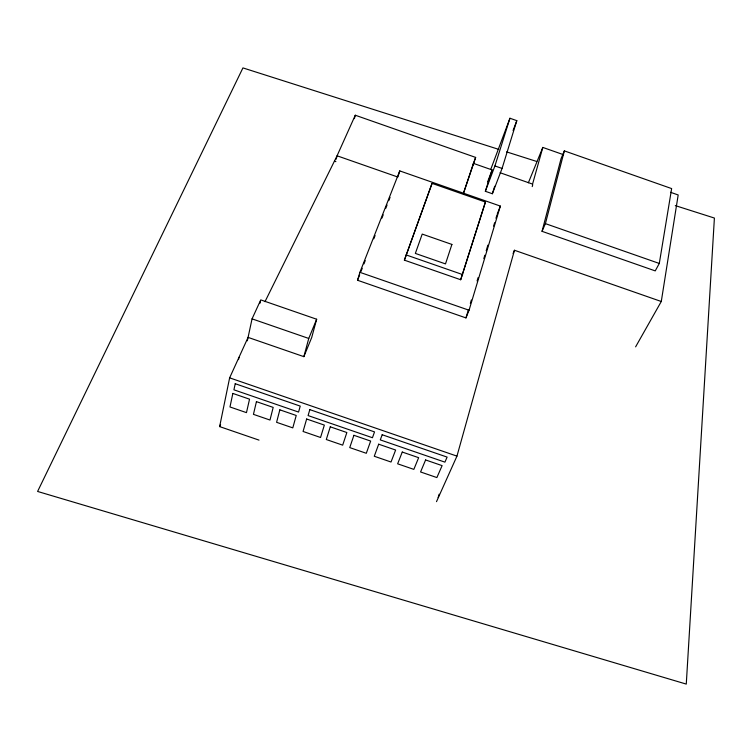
<?xml version="1.0" encoding="UTF-8"?>
<svg xmlns="http://www.w3.org/2000/svg" width="752" height="752" viewBox="0 0 752 752"><rect width="100%" height="100%" fill="white"/><g stroke="black" fill="none" stroke-linecap="round" stroke-linejoin="round"><path stroke-width="1.13" d="M635.609 346.851L661.281 301.496L678.182 194.975L670.558 192.296M659.297 263.454L671.639 188.583L564.357 150.889L561.077 158.578L542.042 231.334L655.236 270.889L659.297 263.454L545.407 223.626L564.357 150.889M259.008 440.117L219.631 426.6L229.633 377.852L248.075 337.385L303.864 356.655L311.713 337.488L316.658 319.233L260.765 299.888L252.052 318.857L247.342 340.825M238.516 359.606L238.995 357.332M260.042 303.169L260.521 300.979M336.219 159.151L337.065 155.796L355.282 115.225L475.64 157.412L463.326 193.772M354.399 118.628L355.282 115.225M303.864 356.655L308.752 338.456L316.658 319.233M563.586 154.724L542.812 147.43L532.557 184.108L500.08 172.725M436.498 501.659L456.953 456.126L514.453 250.256L661.281 301.496M532.219 186.618L532.745 184.748M438.153 497.589L439.13 494.214M357.538 280.261L359.898 272.327L399.754 170.901L500.353 206.086L469.051 310.238L465.958 317.908L357.538 280.261L359.682 274.809M465.958 317.908L468.317 310.078M470.348 303.357L471.354 300.001M477.088 280.966L478.093 277.61M483.827 258.585L484.843 255.229M486.187 250.745L487.879 245.152M493.603 226.126L494.619 222.761M495.963 218.287L496.978 214.931M397.93 176.87L399.754 170.901M463.683 192.634L473.44 163.391L492.109 169.933L485.35 191.29L492.363 193.743L502.073 168.439L516.812 120.658L509.95 118.243L490.736 169.444M492.363 193.743L494.684 186.252M460.694 279.744L485.435 202.044L432.052 183.375L404.388 260.154L460.694 279.744L485.435 202.044M485.35 191.29L494.919 165.938L509.95 118.243M432.052 183.375L404.388 260.154M472.923 164.942L475.64 157.412M487.569 181.993L492.109 169.933M513.071 130.491L516.812 120.658M360.96 271.538L362.248 268.267M363.959 263.905L365.237 260.634M373.791 238.826L375.079 235.555M381.922 218.108L383.21 214.837M385.776 208.295L387.054 205.023M388.765 200.662L390.053 197.391M497.316 213.812L500.353 206.086M528.355 182.792L542.812 147.43M513.09 253.49L514.453 250.256M542.042 231.334L545.407 223.626M219.631 426.6L220.58 424.466M264.995 301.684L337.065 155.796L397.611 176.964M498.773 149.385L242.934 67.906L37.6 491.451L686.275 684.094L714.4 218.052L675.296 205.597M506.594 151.876L536.759 161.483M229.633 377.852L456.953 456.126M252.052 318.857L308.752 338.456M406.127 254.919L462.677 274.602M359.898 272.327L469.051 310.238M494.919 165.938L502.073 168.439M334.433 161.125L335.9 161.642M232.847 393.428L229.98 406.964L246.468 412.632L249.542 399.18L232.847 393.428M235.226 383.717L233.928 389.827L298.563 412.068L300.227 406.099L235.226 383.717M256.432 401.643L253.443 414.352L269.987 420.039L273.183 407.405L256.432 401.643M279.838 409.831L276.595 422.314L292.791 427.879L296.232 415.471L279.838 409.831M306.647 419.005L303.065 431.469L320.549 437.485L324.347 425.096L306.647 419.005M309.815 409.624L308.094 415.583L372.447 437.73L374.534 431.902L309.815 409.624M330.278 426.826L326.302 439.525L342.677 445.156L346.851 432.532L330.278 426.826M451.905 244.428L445.494 263.905L415.348 253.415L422.22 234.088L451.905 244.428M353.91 435.305L349.746 447.6L366.299 453.287L370.661 441.067L353.91 435.305M378.688 444.197L374.27 456.257L391.021 462.019L395.637 450.034L378.688 444.197M382.176 434.741L380.286 439.901L444.911 462.142L447.12 457.103L382.176 434.741M402.264 452.046L397.639 463.815L413.835 469.38L418.648 457.677L402.264 452.046M425.604 459.951L420.565 471.965L436.874 477.567L442.11 465.629L425.604 459.951"/></g></svg>
